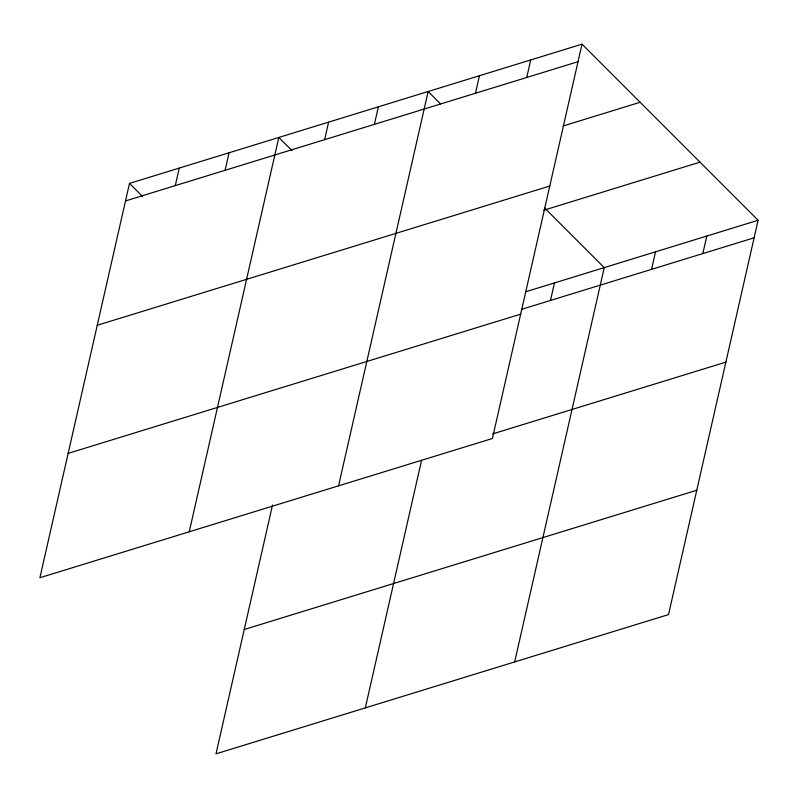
<?xml version="1.0" encoding="UTF-8"?>
<svg xmlns="http://www.w3.org/2000/svg" width="798" height="798" viewBox="0 0 798 798"><rect width="100%" height="100%" fill="white"/><g stroke="black" fill="none" stroke-linecap="round" stroke-linejoin="round"><path stroke-width="1.2" d="M129.485 183.41L39.9 577.732L492.416 438.491L582.001 44.169L129.485 183.41L142.692 196.617M175.281 185.625L179.261 168.099M225.056 170.303L229.046 152.777M189.236 531.777L278.821 137.465L292.028 150.672M324.616 139.67L328.596 122.144M272.527 505.004L215.999 753.831L668.515 614.59L758.1 220.268L582.001 44.169M374.392 124.348L378.372 106.832M338.561 485.832L428.147 91.511L440.476 103.84M475.458 93.256L479.438 75.73M365.324 707.886L421.583 460.266M526.74 77.476L530.72 59.95M550.48 300.457L554.47 282.931M514.66 661.931L604.246 267.609L544.376 207.739M651.547 269.355L655.527 251.829M702.829 253.574L706.819 236.048M125.505 200.936L578.021 61.695M563.189 125.954L640.116 102.284M97.256 325.275L549.772 186.034M543.757 210.233L699.986 162.154M526.022 291.679L758.1 220.268M522.042 309.205L754.12 237.794M68.149 453.384L520.665 314.143M492.605 433.913L725.871 362.132M244.248 629.492L696.764 490.241"/></g></svg>
